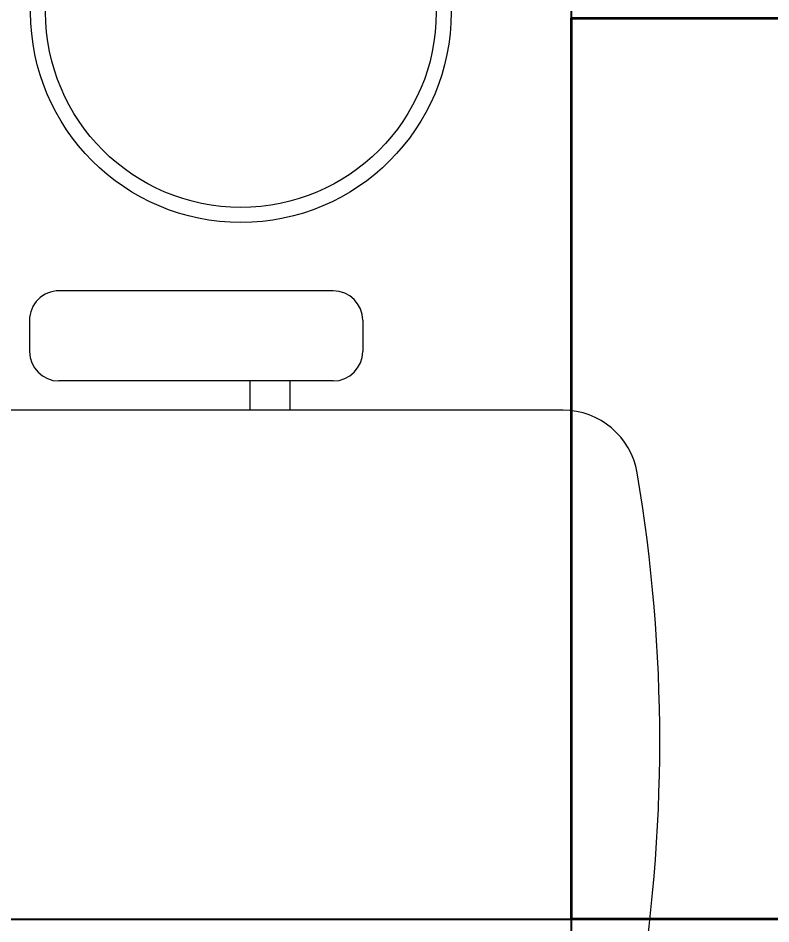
# Model space of a CAD drawing. Extents: x -12260 to 57327, y -29287 to 19916.
# Drawn here: x 35208 to 35709, y -3813 to -3210 of the extents above; entities that cross this region are included whole.
import ezdxf
from ezdxf.enums import TextEntityAlignment as Align

# ---------------------------------------------------------------- set-up
doc = ezdxf.new("R2010")
doc.units = 0
doc.header["$LTSCALE"] = 0.25
doc.linetypes.add('DASHDOT', pattern=[25.4, 12.7, -6.35, 0, -6.35])
doc.layers.add('01-First Floor$0$FALSE CEILING', color=251, linetype='Continuous')
for name, color, linetype, lineweight in [('01-First Floor$0$LOADING', 253, 'Continuous', 5), ('E-DIM', 6, 'Continuous', 18), ('E-LITE-CIRC-NUMB', 6, 'Continuous', 25), ('E-LITE-CLNG', 150, 'Continuous', 35), ('E-LITE-CLNG-CNDT', 6, 'DASHDOT', 35), ('E-LITE-CTRL', 6, 'Continuous', 25), ('E-LITE-IDEN', 6, 'Continuous', 25)]:
    doc.layers.add(name, color=color, linetype=linetype, lineweight=lineweight)
doc.styles.add('DC_SIMPLEX', font='SIMPLEX.shx', dxfattribs={"width": 0.7})
doc.styles.get("Standard").update_dxf_attribs({"font": 'romans.shx'})
doc.dimstyles.get("Standard").update_dxf_attribs({"dimtxt": 150, "dimasz": 150, "dimexe": 0.18, "dimexo": 0.0625, "dimgap": 0.09, "dimtad": 0, "dimtih": 1, "dimtoh": 1, "dimdec": 0, "dimlfac": 0.1, "dimzin": 0, "dimdsep": 46, "dimtxsty": 'Standard', "dimcen": 0.09, "dimclrd": 6, "dimadec": 0, "dimazin": 0, "dimtfac": 1, "dimtdec": 0, "dimtofl": 0, "dimtmove": 0, "dimatfit": 3, "dimfxl": 1, "dimtolj": 1, "dimtzin": 0, "dimarcsym": 0})

# ---------------------------------------------------------------- blocks, each defined once
blk = doc.blocks.new('01-First Floor$0$WM00001-P')
at = {"layer": '01-First Floor$0$LOADING'}
for radius in [0.14, 0.13]:
    blk.add_circle((0, 0), radius, dxfattribs=at)
blk = doc.blocks.new('01-First Floor$0$GF21018-P')
at = {"color": 0}
for p, q in [((-0.2207, 0.47563), (-0.2207, 0.0675)), ((-0.2806, 0.34221), (-0.25983, 0.34221)), ((-0.30021, 0.32259), (-0.30021, 0.14)), ((-0.24021, 0.32259), (-0.24021, 0.14)), ((-0.24021, 0.29372), (-0.2207, 0.29372)), ((-0.24021, 0.26708), (-0.2207, 0.26708)), ((-0.2806, 0.12039), (-0.25983, 0.12039))]:
    blk.add_line(p, q, dxfattribs=at)
for centre, radius, start, end in [((-0.0001, -0.52948), 1.06948, 80.36712, 99.63288), ((-0.1707, 0.47563), 0.05, 99.63288, 180), ((-0.2806, 0.32259), 0.01962, 90, 180), ((-0.25983, 0.32259), 0.01962, 360, 90), ((-0.2806, 0.14), 0.01962, 180, 270), ((-0.25983, 0.14), 0.01962, 270, 360)]:
    blk.add_arc(centre, radius, start, end, dxfattribs=at)
blk = doc.blocks.new('01-First Floor')
at = {"layer": '01-First Floor$0$FALSE CEILING', "linetype": 'Continuous'}
for p, q in [((35576, -6810), (35576, -2810)), ((34976, -3810), (38476, -3810))]:
    blk.add_line(p, q, dxfattribs=at)
at = {"layer": '01-First Floor$0$LOADING', "extrusion": (2.25644e-18, -2.24019e-05, -1), "xscale": -1000, "yscale": 1000, "zscale": 1000, "rotation": 90}
blk.add_blockref('01-First Floor$0$WM00001-P', (-35356.03, -3206.08, 0.2), dxfattribs=at)
at = {"layer": '01-First Floor$0$LOADING', "extrusion": (-7.77426e-06, 2.24021e-05, 1), "xscale": 1000, "yscale": 1000, "zscale": 1000, "rotation": 269.9985892449479}
blk.add_blockref('01-First Floor$0$GF21018-P', (35094.86, -3691.84, -0.48), dxfattribs=at)
blk = doc.blocks.new('*U16')
blk.add_lwpolyline([(-300, 300), (-300, -300), (300, -300), (300, 300)], close=True)
at = {"layer": 'E-LITE-CIRC-NUMB', "style": 'DC_SIMPLEX', "width": 0.7, "flags": 8}
blk.add_attdef('CIRCUIT', text='', height=200, rotation=0, dxfattribs=at).set_placement((-473.9, 300), align=Align.RIGHT)
at = {"layer": 'E-LITE-CTRL', "style": 'DC_SIMPLEX', "width": 0.7, "flags": 8}
blk.add_attdef('CONTROL', (1118.9, -935), '', height=200, rotation=360, dxfattribs=at)
at = {"layer": 'E-LITE-IDEN', "style": 'DC_SIMPLEX', "width": 0.7, "flags": 8}
blk.add_attdef('TYPE', (460.41, 457.65), '', height=200, rotation=360, dxfattribs=at)
blk = doc.blocks.new('*D164')
at = {"layer": 'Defpoints', "color": 0}
for p in [(34976, -2810), (35875.99, -3510.01), (34976, -4062.62)]:
    blk.add_point(p, dxfattribs=at)
at = {"layer": 'E-DIM', "color": 0, "lineweight": -2, "transparency": 16777216}
for p, q in [((34976, -2810.06), (34976, -4062.8)), ((35875.99, -3510.07), (35875.99, -4062.8))]:
    blk.add_line(p, q, dxfattribs=at)
at = {"layer": 'E-DIM', "color": 6, "lineweight": -2, "transparency": 16777216}
for p, q in [((35126, -4062.62), (35304.48, -4062.62)), ((35725.99, -4062.62), (35547.51, -4062.62))]:
    blk.add_line(p, q, dxfattribs=at)
at = {"layer": 'E-DIM', "color": 6, "transparency": 16777216}
for points in [[(35126, -4037.62), (35126, -4087.62), (34976, -4062.62)], [(35725.99, -4037.62), (35725.99, -4087.62), (35875.99, -4062.62)]]:
    blk.add_solid(points, dxfattribs=at)
at = {"layer": 'E-DIM', "color": 7, "transparency": 16777216, "insert": (35426, -4062.62), "char_height": 150, "attachment_point": 5}
blk.add_mtext('\\A1;90', dxfattribs=at)

msp = doc.modelspace()

# ---------------------------------------------------------------- block references
at = {"layer": 'E-LITE-CLNG', "xscale": -1}
msp.add_blockref('*U16', (35875.99, -3510.01), dxfattribs=at)
at = {"layer": 'E-LITE-CLNG-CNDT'}
msp.add_blockref('01-First Floor', (0, 0), dxfattribs=at)

# ---------------------------------------------------------------- dimensions: what is measured, and where the dimension line sits
at = {"layer": 'E-DIM'}
dim = msp.add_linear_dim(base=(34976, -4062.62), p1=(35875.99, -3510.01), p2=(34976, -2810), dimstyle='Standard', override={"dimclrt": 7}, dxfattribs=at)
dim.commit()
dim.dimension.update_dxf_attribs({"geometry": '*D164', "text_midpoint": (35426, -4062.62)})

doc.saveas('drawing.dxf')
